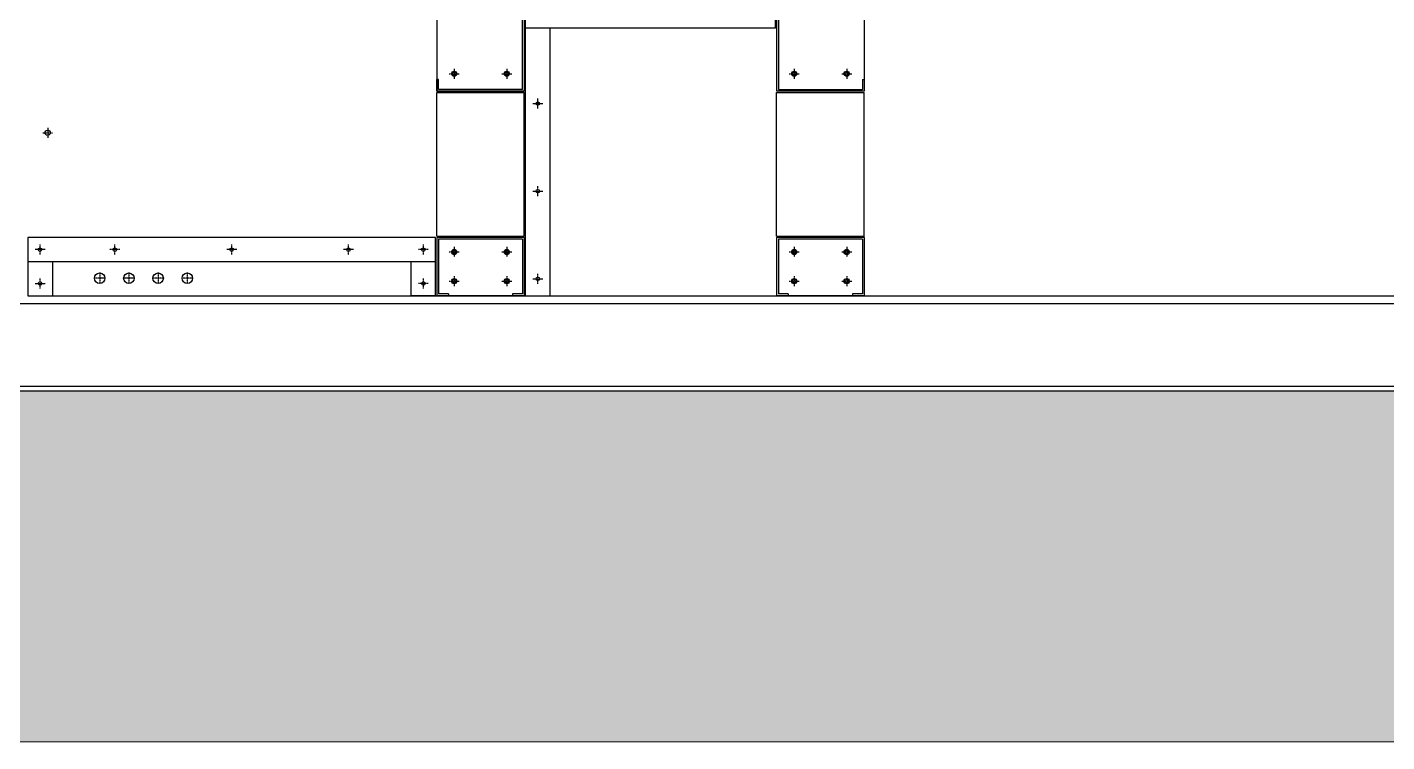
# Model space of a CAD drawing. Header units: millimetres. Extents: x 2458 to 31865, y 2044 to 22839.
# Drawn here: x 13341 to 15668, y 8027 to 9251 of the extents above; entities that cross this region are included whole.
import ezdxf

# ---------------------------------------------------------------- set-up
doc = ezdxf.new("R2010")
doc.units = ezdxf.units.MM
doc.linetypes.add('CENTER', pattern=[2, 1.25, -0.25, 0.25, -0.25])
doc.layers.add('center', color=1, linetype='CENTER')
doc.layers.add('냉각탑_찬넬방진', color=1, linetype='Continuous')

msp = doc.modelspace()

# ---------------------------------------------------------------- hatches: boundary and pattern name
h = msp.add_hatch()
h.set_pattern_fill('AR-CONC', color=4)
h.set_pattern_definition([(50, (-316906.73, -193656.23), (182.18467, -15.939086), [19.05, -209.55]), (355, (-316906.73, -193656.23), (-35.24342, 191.056845), [15.24, -167.64058]), (100.451445, (-316891.55, -193657.55), (146.94125, 175.11775), [16.19001, -178.090245]), (46.1842, (-316906.73, -193605.43), (271.07904, -42.04233), [28.575, -314.325]), (96.63556, (-316884.14, -193608.93), (237.40413, 247.42612), [24.28502, -267.1356]), (351.18415, (-316906.73, -193605.43), (237.40413, 247.42612), [22.85997, -251.45973]), (21, (-316881.33, -193618.13), (151.61439, -102.2652), [19.05, -209.55]), (326, (-316881.33, -193618.13), (61.80203, 184.18797), [15.24, -167.64]), (71.451445, (-316868.7, -193626.65), (213.41642, 81.92277), [16.19001, -178.08994]), (37.5, (-316906.73, -193656.226), (3.088603, 84.555039), [0, -165.608, 0, -170.18, 0, -168.275]), (7.5, (-316906.73, -193656.23), (66.819663, 100.180575), [0, -97.028, 0, -161.798, 0, -64.135]), (327.5, (-316963.374, -193656.226), (135.590595, -5.728744), [0, -63.5, 0, -198.12, 0, -262.89]), (317.5, (-316988.77, -193656.23), (148.12918, 25.42649), [0, -82.55, 0, -131.572, 0, -186.69])])
edge = h.paths.add_edge_path()
edge.add_line((12048.3, 8027.3), (19048.2, 8027.3))
edge.add_line((19048.2, 8027.3), (19048.4, 8627.3))
edge.add_line((19048.4, 8627.3), (12048.4, 8627.3))
edge.add_line((12048.4, 8627.3), (12048.2, 8027.3))

# ---------------------------------------------------------------- linework, layer by layer
for p, q in [((14042.1, 9290.8), (14042.1, 9140.8)), ((14188.9, 9144), (14188.9, 9287.6)), ((14192.1, 9290.8), (14192.1, 9140.8)), ((14194.1, 8790.8), (14194.1, 9290.8)), ((14621.9, 9248.8), (14621.9, 9290.8)), ((14623.9, 9290.8), (14623.9, 9140.8)), ((14627.1, 9287.6), (14627.1, 9144)), ((14773.9, 9290.8), (14773.9, 9140.8)), ((14621.9, 9248.8), (14194.1, 9248.8)), ((14236.1, 8790.8), (14236.1, 9248.8)), ((14045.3, 9160.8), (14042.1, 9160.8)), ((14042.1, 9140.8), (14042.1, 9160.8)), ((14045.3, 9144), (14045.3, 9160.8)), ((14192.1, 9160.8), (14192.1, 9140.8)), ((14770.7, 9160.8), (14773.9, 9160.8)), ((14770.7, 9160.8), (14770.7, 9144)), ((14773.9, 9160.8), (14773.9, 9140.8)), ((14042.1, 9140.8), (14192.1, 9140.8)), ((14192.1, 9140.8), (14042.1, 9140.8)), ((14042.1, 9138.8), (14192.1, 9138.8)), ((14042.1, 8892.8), (14042.1, 9138.8)), ((14188.9, 9144), (14045.3, 9144)), ((14192.1, 8892.8), (14192.1, 9138.8)), ((14773.9, 9140.8), (14623.9, 9140.8)), ((14623.9, 9138.8), (14773.9, 9138.8)), ((14623.9, 8892.8), (14623.9, 9138.8)), ((14627.1, 9144), (14770.7, 9144)), ((14773.9, 8892.8), (14773.9, 9138.8)), ((14773.9, 8890.8), (14773.9, 8985.3)), ((14040.3, 8890.8), (13342.3, 8890.8)), ((13342.3, 8890.8), (13342.3, 8790.8)), ((14040.3, 8790.8), (14040.3, 8890.8)), ((14042.1, 8892.8), (14192.1, 8892.8)), ((14192.1, 8890.8), (14042.1, 8890.8)), ((14042.1, 8890.8), (14042.1, 8790.8)), ((14192.1, 8890.8), (14042.1, 8890.8)), ((14192.1, 8890.8), (14192.1, 8790.8)), ((14623.9, 8892.8), (14773.9, 8892.8)), ((14623.9, 8890.8), (14623.9, 8790.8)), ((14773.9, 8890.8), (14623.9, 8890.8)), ((14773.9, 8890.8), (14773.9, 8790.8)), ((14045.3, 8887.6), (14045.3, 8794)), ((14188.9, 8887.6), (14045.3, 8887.6)), ((14188.9, 8887.6), (14188.9, 8794)), ((14627.1, 8887.6), (14627.1, 8794)), ((14770.7, 8887.6), (14627.1, 8887.6)), ((14770.7, 8887.6), (14770.7, 8794)), ((14040.3, 8848.8), (13342.3, 8848.8)), ((13384.3, 8848.8), (13384.3, 8790.8)), ((13998.3, 8790.8), (13998.3, 8848.8)), ((13342.3, 8790.8), (15698.3, 8790.8)), ((14040.3, 8790.8), (13998.3, 8790.8)), ((14192.1, 8790.8), (14042.1, 8790.8)), ((14062.1, 8790.8), (14042.1, 8790.8)), ((14062.1, 8794), (14045.3, 8794)), ((14062.1, 8794), (14062.1, 8790.8)), ((14172.1, 8794), (14172.1, 8790.8)), ((14188.9, 8794), (14172.1, 8794)), ((14192.1, 8790.8), (14172.1, 8790.8)), ((14194.1, 8790.8), (14236.1, 8790.8)), ((14643.9, 8790.8), (14623.9, 8790.8)), ((14773.9, 8790.8), (14623.9, 8790.8)), ((14643.9, 8794), (14627.1, 8794)), ((14643.9, 8794), (14643.9, 8790.8)), ((14753.9, 8794), (14753.9, 8790.8)), ((14770.7, 8794), (14753.9, 8794)), ((14773.9, 8790.8), (14753.9, 8790.8))]:
    msp.add_line(p, q)
at = {"lineweight": 5, "elevation": 0}
for points in [[(19048.3, 8627.3), (12048.3, 8627.3)], [(12048.3, 8027.3), (19048.3, 8027.3)]]:
    msp.add_lwpolyline(points, dxfattribs=at)
for centre, radius in [((14072.1, 9170.8), 4.5), ((14072.1, 9170.8), 4.5), ((14072.1, 9170.8), 4.5), ((14072.1, 9170.8), 4.5), ((14072.1, 9170.8), 3), ((14072.1, 9170.8), 3), ((14162.1, 9170.8), 4.5), ((14162.1, 9170.8), 4.5), ((14162.1, 9170.8), 4.5), ((14162.1, 9170.8), 4.5), ((14162.1, 9170.8), 3), ((14162.1, 9170.8), 3), ((14653.9, 9170.8), 4.5), ((14653.9, 9170.8), 4.5), ((14653.9, 9170.8), 3), ((14743.9, 9170.8), 4.5), ((14743.9, 9170.8), 4.5), ((14743.9, 9170.8), 3), ((14215.1, 9119.8), 3), ((13376.3, 9069.8), 4.5), ((14215.1, 8969.8), 3), ((13363.3, 8869.8), 3), ((13491.3, 8869.8), 3), ((13691.3, 8869.8), 3), ((13691.3, 8869.8), 3), ((13891.3, 8869.8), 3), ((13891.3, 8869.8), 3), ((14019.3, 8869.8), 3), ((14072.1, 8865.8), 4.5), ((14072.1, 8865.8), 4.5), ((14072.1, 8865.8), 4.5), ((14072.1, 8865.8), 4.5), ((14072.1, 8865.8), 3), ((14072.1, 8865.8), 3), ((14162.1, 8865.8), 4.5), ((14162.1, 8865.8), 4.5), ((14162.1, 8865.8), 4.5), ((14162.1, 8865.8), 4.5), ((14162.1, 8865.8), 3), ((14162.1, 8865.8), 3), ((14653.9, 8865.8), 4.5), ((14653.9, 8865.8), 4.5), ((14653.9, 8865.8), 3), ((14743.9, 8865.8), 4.5), ((14743.9, 8865.8), 4.5), ((14743.9, 8865.8), 3), ((13465.3, 8820.8), 9), ((13515.3, 8820.8), 9), ((13565.3, 8820.8), 9), ((13615.3, 8820.8), 9), ((14072.1, 8815.8), 4.5), ((14072.1, 8815.8), 4.5), ((14072.1, 8815.8), 4.5), ((14072.1, 8815.8), 4.5), ((14162.1, 8815.8), 4.5), ((14162.1, 8815.8), 4.5), ((14162.1, 8815.8), 4.5), ((14162.1, 8815.8), 4.5), ((14215.1, 8819.8), 3), ((14653.9, 8815.8), 4.5), ((14653.9, 8815.8), 4.5), ((14743.9, 8815.8), 4.5), ((14743.9, 8815.8), 4.5), ((13363.3, 8811.8), 3), ((14019.3, 8811.8), 3), ((14072.1, 8815.8), 3), ((14072.1, 8815.8), 3), ((14162.1, 8815.8), 3), ((14162.1, 8815.8), 3), ((14653.9, 8815.8), 3), ((14743.9, 8815.8), 3)]:
    msp.add_circle(centre, radius)
at = {"layer": 'center'}
for p, q in [((14063.6, 9170.8), (14080.6, 9170.8)), ((14063.6, 9170.8), (14080.6, 9170.8)), ((14072.1, 9179.3), (14072.1, 9162.3)), ((14072.1, 9179.3), (14072.1, 9162.3)), ((14153.6, 9170.8), (14170.6, 9170.8)), ((14153.6, 9170.8), (14170.6, 9170.8)), ((14162.1, 9179.3), (14162.1, 9162.3)), ((14162.1, 9179.3), (14162.1, 9162.3)), ((14645.4, 9170.8), (14662.4, 9170.8)), ((14653.9, 9179.3), (14653.9, 9162.3)), ((14735.4, 9170.8), (14752.4, 9170.8)), ((14743.9, 9179.3), (14743.9, 9162.3)), ((14215.1, 9111.3), (14215.1, 9128.3)), ((14206.6, 9119.8), (14223.6, 9119.8)), ((13376.3, 9078.3), (13376.3, 9061.3)), ((13367.8, 9069.8), (13384.8, 9069.8)), ((14206.6, 8969.8), (14223.6, 8969.8)), ((14215.1, 8961.3), (14215.1, 8978.3)), ((13371.8, 8869.8), (13354.8, 8869.8)), ((13363.3, 8861.3), (13363.3, 8878.3)), ((13499.8, 8869.8), (13482.8, 8869.8)), ((13491.3, 8861.3), (13491.3, 8878.3)), ((13699.8, 8869.8), (13682.8, 8869.8)), ((13699.8, 8869.8), (13682.8, 8869.8)), ((13691.3, 8861.3), (13691.3, 8878.3)), ((13691.3, 8861.3), (13691.3, 8878.3)), ((13899.8, 8869.8), (13882.8, 8869.8)), ((13899.8, 8869.8), (13882.8, 8869.8)), ((13891.3, 8861.3), (13891.3, 8878.3)), ((13891.3, 8861.3), (13891.3, 8878.3)), ((14027.8, 8869.8), (14010.8, 8869.8)), ((14019.3, 8861.3), (14019.3, 8878.3)), ((14072.1, 8874.3), (14072.1, 8857.3)), ((14072.1, 8874.3), (14072.1, 8857.3)), ((14162.1, 8874.3), (14162.1, 8857.3)), ((14162.1, 8874.3), (14162.1, 8857.3)), ((14653.9, 8874.3), (14653.9, 8857.3)), ((14743.9, 8874.3), (14743.9, 8857.3)), ((14063.6, 8865.8), (14080.6, 8865.8)), ((14063.6, 8865.8), (14080.6, 8865.8)), ((14153.6, 8865.8), (14170.6, 8865.8)), ((14153.6, 8865.8), (14170.6, 8865.8)), ((14645.4, 8865.8), (14662.4, 8865.8)), ((14735.4, 8865.8), (14752.4, 8865.8)), ((13363.3, 8803.3), (13363.3, 8820.3)), ((13475.3, 8820.8), (13455.3, 8820.8)), ((13465.3, 8830.8), (13465.3, 8810.8)), ((13525.3, 8820.8), (13505.3, 8820.8)), ((13515.3, 8830.8), (13515.3, 8810.8)), ((13575.3, 8820.8), (13555.3, 8820.8)), ((13565.3, 8830.8), (13565.3, 8810.8)), ((13625.3, 8820.8), (13605.3, 8820.8)), ((13615.3, 8830.8), (13615.3, 8810.8)), ((14019.3, 8803.3), (14019.3, 8820.3)), ((14072.1, 8824.3), (14072.1, 8807.3)), ((14072.1, 8824.3), (14072.1, 8807.3)), ((14162.1, 8824.3), (14162.1, 8807.3)), ((14162.1, 8824.3), (14162.1, 8807.3)), ((14206.6, 8819.8), (14223.6, 8819.8)), ((14215.1, 8811.3), (14215.1, 8828.3)), ((14653.9, 8824.3), (14653.9, 8807.3)), ((14743.9, 8824.3), (14743.9, 8807.3)), ((13354.8, 8811.8), (13371.8, 8811.8)), ((14027.8, 8811.8), (14010.8, 8811.8)), ((14063.6, 8815.8), (14080.6, 8815.8)), ((14063.6, 8815.8), (14080.6, 8815.8)), ((14153.6, 8815.8), (14170.6, 8815.8)), ((14153.6, 8815.8), (14170.6, 8815.8)), ((14645.4, 8815.8), (14662.4, 8815.8)), ((14735.4, 8815.8), (14752.4, 8815.8))]:
    msp.add_line(p, q, dxfattribs=at)
at = {"layer": '냉각탑_찬넬방진', "ltscale": 150}
msp.add_line((12198.3, 8777.3), (15698.3, 8777.3), dxfattribs=at)
at = {"layer": '냉각탑_찬넬방진', "ltscale": 30}
for p, q in [((18894.9, 8635.6), (12254.7, 8635.7)), ((18898.3, 8627.3), (12048.3, 8627.3))]:
    msp.add_line(p, q, dxfattribs=at)

doc.saveas('drawing.dxf')
